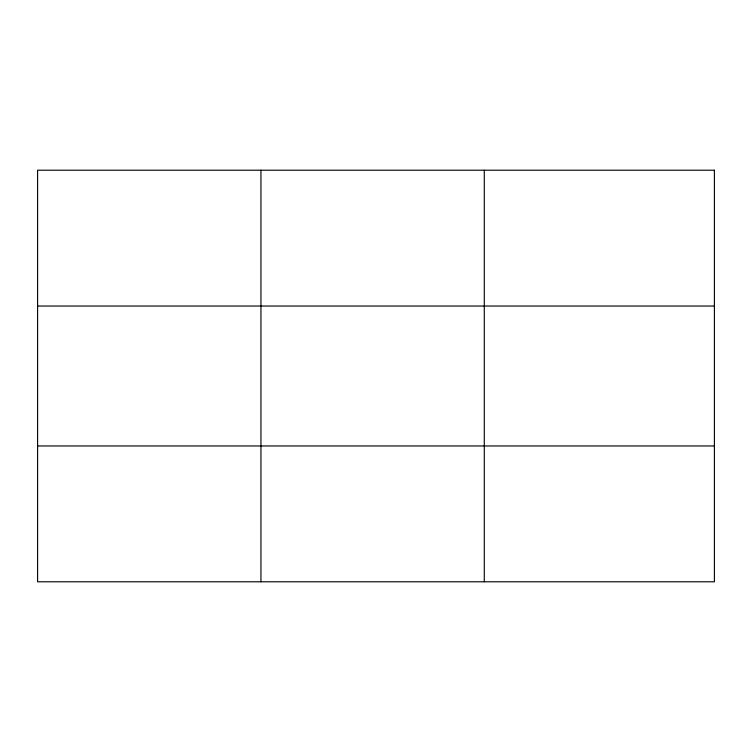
<?xml version="1.0" encoding="UTF-8"?>
<svg xmlns="http://www.w3.org/2000/svg" width="752" height="752" viewBox="0 0 752 752"><rect width="100%" height="100%" fill="white"/><g stroke="black" fill="none" stroke-linecap="round" stroke-linejoin="round"><path stroke-width="1.13" d="M260.944 581.785L260.944 170.215M484.288 581.785L484.288 170.215M37.6 306.036L714.4 306.036M37.6 445.964L714.4 445.964M714.4 170.215L714.4 581.785L37.6 581.785L37.6 170.215L714.4 170.215"/></g></svg>
